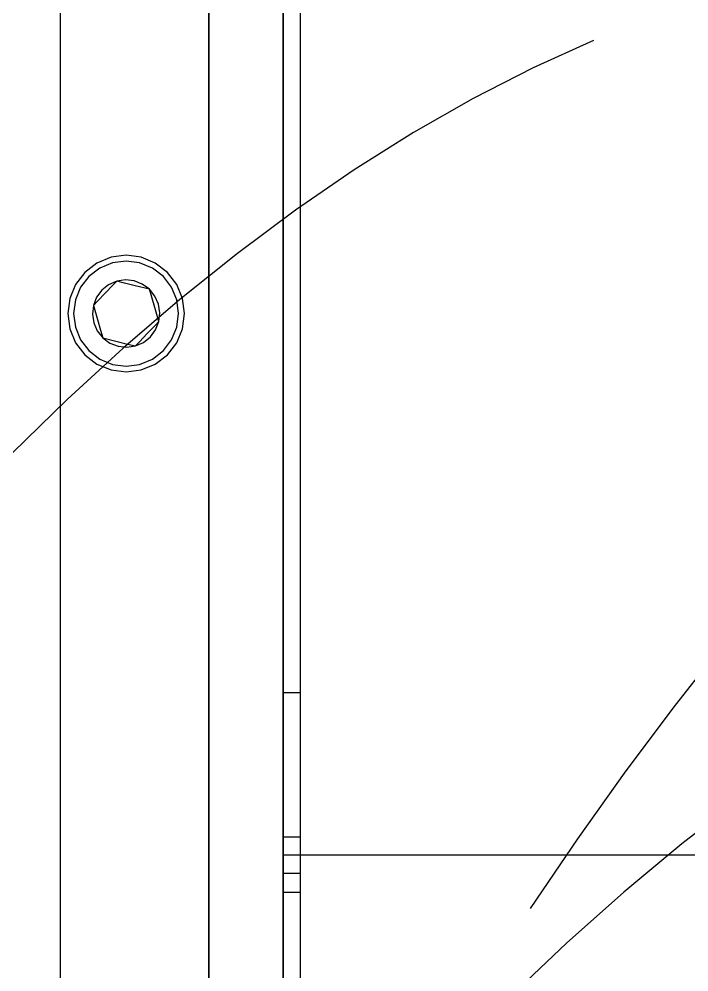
# Model space of a CAD drawing. Extents: x -1 to 1284, y 105 to 936.
# Drawn here: x 139.9 to 197.3, y 421.5 to 503.2 of the extents above; entities that cross this region are included whole.
import ezdxf

# ---------------------------------------------------------------- set-up
doc = ezdxf.new("R2010")
doc.units = 0

msp = doc.modelspace()

# ---------------------------------------------------------------- linework, layer by layer
for p, q in [((156.198, 149.955), (156.198, 713.128)), ((156.198, 713.128), (156.198, 149.955)), ((156.198, 149.955), (156.198, 713.128)), ((156.198, 713.128), (156.198, 149.955)), ((156.198, 149.955), (156.198, 713.128)), ((156.198, 713.128), (156.198, 149.955)), ((156.198, 149.955), (156.198, 713.128)), ((156.198, 713.128), (156.198, 149.955)), ((156.198, 149.955), (156.198, 713.128)), ((156.198, 713.128), (156.198, 149.955)), ((156.198, 149.955), (156.198, 713.128)), ((156.198, 713.128), (156.198, 149.955)), ((156.198, 149.955), (156.198, 713.128)), ((156.198, 713.128), (156.198, 149.955)), ((156.198, 149.955), (156.198, 713.128)), ((156.198, 713.128), (156.198, 149.955)), ((156.198, 149.955), (156.198, 713.128)), ((156.198, 713.128), (156.198, 149.955)), ((156.198, 149.955), (156.198, 713.128)), ((156.198, 713.128), (156.198, 149.955)), ((156.198, 149.955), (156.198, 713.128)), ((156.198, 713.128), (156.198, 149.955)), ((162.548, 156.305), (162.548, 706.778)), ((162.548, 706.778), (162.548, 156.305)), ((162.548, 156.305), (162.548, 706.778)), ((162.548, 706.778), (162.548, 156.305)), ((162.548, 156.305), (162.548, 706.778)), ((162.548, 706.778), (162.548, 156.305)), ((162.548, 156.305), (162.548, 706.778)), ((162.548, 706.778), (162.548, 156.305)), ((162.548, 156.305), (162.548, 706.778)), ((162.548, 706.778), (162.548, 156.305)), ((162.548, 156.305), (162.548, 706.778)), ((162.548, 706.778), (162.548, 156.305)), ((162.548, 156.305), (162.548, 706.778)), ((162.548, 706.778), (162.548, 156.305)), ((162.548, 156.305), (162.548, 706.778)), ((162.548, 706.778), (162.548, 156.305)), ((162.548, 156.305), (162.548, 706.778)), ((162.548, 706.778), (162.548, 156.305)), ((162.548, 156.305), (162.548, 706.778)), ((162.548, 706.778), (162.548, 156.305)), ((162.548, 156.305), (162.548, 706.778)), ((162.548, 706.778), (162.548, 156.305)), ((143.498, 169.511), (143.498, 693.573)), ((156.198, 191.573), (156.198, 549.211)), ((162.548, 191.573), (162.548, 525.752)), ((164.036, 376.727), (164.036, 523.193)), ((189.148, 501.34), (183.984683, 498.99833)), ((183.984683, 498.99833), (178.842711, 496.363131)), ((178.842711, 496.363131), (173.729492, 493.444967)), ((173.729492, 493.444967), (168.652434, 490.2544)), ((168.652434, 490.2544), (163.618944, 486.801995)), ((163.618944, 486.801995), (158.63643, 483.098315)), ((147.827353, 482.780522), (146.61101, 482.278118)), ((149.111005, 482.94799), (147.827353, 482.780522)), ((149.111005, 482.44799), (147.955718, 482.297269)), ((150.394657, 482.780522), (149.111005, 482.94799)), ((150.266292, 482.297269), (149.111005, 482.44799)), ((151.611, 482.278118), (150.394657, 482.780522)), ((158.63643, 483.098315), (153.712299, 479.153924)), ((146.61101, 482.278118), (145.567744, 481.475936)), ((146.86101, 481.845106), (145.922071, 481.123142)), ((147.955718, 482.297269), (146.86101, 481.845106)), ((151.361, 481.845106), (150.266292, 482.297269)), ((152.299939, 481.123142), (151.361, 481.845106)), ((152.654266, 481.475936), (151.611, 482.278118)), ((145.567744, 481.475936), (144.780887, 480.447995)), ((145.922071, 481.123142), (145.213899, 480.197995)), ((149.059791, 480.834407), (148.30847, 480.721197)), ((149.802472, 480.750566), (149.059791, 480.834407)), ((153.008111, 480.197995), (152.299939, 481.123142)), ((153.441124, 480.447995), (152.654266, 481.475936)), ((144.780887, 480.447995), (144.284092, 479.252586)), ((145.213899, 480.197995), (144.766784, 479.122127)), ((147.613191, 480.4158), (147.029845, 479.948565)), ((148.011543, 480.411613), (147.321675, 479.694077)), ((148.309, 480.721), (147.613191, 480.4158)), ((148.309, 480.721), (148.011543, 480.411613)), ((148.981383, 480.554993), (148.308466, 480.721196)), ((149.88573, 480.331627), (148.981383, 480.554993)), ((150.498784, 480.478991), (149.802472, 480.750566)), ((151.111, 480.029), (149.88573, 480.331627)), ((151.111, 480.029), (150.498784, 480.478991)), ((151.303718, 479.3623), (151.111197, 480.028165)), ((151.5849, 479.434102), (151.111197, 480.02816)), ((153.455228, 479.122127), (153.008111, 480.197995)), ((153.93792, 479.252586), (153.441124, 480.447995)), ((144.284092, 479.252586), (144.111015, 477.948)), ((146.585897, 479.347307), (146.30828, 478.64004)), ((147.029845, 479.948565), (146.585897, 479.347307)), ((147.321675, 479.694077), (146.654582, 479.000232)), ((151.562451, 478.46743), (151.303718, 479.3623)), ((151.883631, 478.749001), (151.5849, 479.434102)), ((154.111, 477.948), (153.93792, 479.252586)), ((144.766784, 479.122127), (144.611015, 477.948)), ((146.308, 478.64), (146.224405, 477.88481)), ((146.308, 478.64), (146.658549, 477.42757)), ((146.654582, 479.000232), (146.308277, 478.640037)), ((153.712299, 479.153924), (148.85396, 474.979387)), ((151.913, 477.255), (151.562451, 478.46743)), ((151.996595, 478.01019), (151.883631, 478.749001)), ((153.611, 477.948), (153.455228, 479.122127)), ((144.111015, 477.948), (144.284093, 476.643414)), ((144.611015, 477.948), (144.766786, 476.773873)), ((146.224405, 477.88481), (146.337369, 477.145999)), ((151.913, 477.255), (151.996595, 478.01019)), ((153.455228, 476.773873), (153.610997, 477.948)), ((153.610997, 477.948), (153.611, 477.948)), ((153.93792, 476.643414), (154.110997, 477.948)), ((154.110997, 477.948), (154.111, 477.948)), ((144.766786, 476.773873), (145.213902, 475.698005)), ((146.337369, 477.145999), (146.6361, 476.460898)), ((146.658549, 477.42757), (146.917282, 476.532697)), ((150.9254, 476.22904), (151.615268, 476.946573)), ((151.615268, 476.946573), (151.912725, 477.255963)), ((151.635111, 476.548692), (151.91273, 477.25596)), ((153.008113, 475.698005), (153.455228, 476.773873)), ((144.284093, 476.643414), (144.780889, 475.448005)), ((146.6361, 476.460898), (147.109803, 475.86684)), ((146.917282, 476.532697), (147.109803, 475.866834)), ((150.258307, 475.535195), (150.9254, 476.22904)), ((150.607812, 475.480198), (151.191161, 475.947433)), ((151.191161, 475.947433), (151.635111, 476.548692)), ((153.441126, 475.448005), (153.93792, 476.643414)), ((144.780889, 475.448005), (145.567747, 474.420064)), ((145.213902, 475.698005), (145.922073, 474.772858)), ((147.11, 475.867), (148.33527, 475.56437)), ((147.11, 475.867), (147.722216, 475.417009)), ((147.722216, 475.417009), (148.418528, 475.145434)), ((148.33527, 475.56437), (149.239617, 475.341006)), ((148.418528, 475.145434), (149.161209, 475.061593)), ((149.161209, 475.061593), (149.91253, 475.174803)), ((149.239617, 475.341006), (149.912531, 475.174803)), ((149.912, 475.175), (150.258307, 475.535195)), ((149.912, 475.175), (150.607812, 475.480198)), ((152.299942, 474.772858), (153.008113, 475.698005)), ((152.654268, 474.420064), (153.441126, 475.448005)), ((148.85396, 474.979387), (144.068819, 470.585265)), ((145.567747, 474.420064), (146.611012, 473.617882)), ((145.922073, 474.772858), (146.861013, 474.050894)), ((151.361003, 474.050894), (152.299942, 474.772858)), ((151.611003, 473.617882), (152.654268, 474.420064)), ((146.611012, 473.617882), (147.827355, 473.115478)), ((146.861013, 474.050894), (147.955721, 473.598731)), ((147.955721, 473.598731), (149.111008, 473.44801)), ((149.111008, 473.44801), (150.266294, 473.598731)), ((150.266294, 473.598731), (151.361003, 474.050894)), ((150.39466, 473.115478), (151.611003, 473.617882)), ((147.827355, 473.115478), (149.111007, 472.94801)), ((149.111007, 472.94801), (150.39466, 473.115478)), ((144.068819, 470.585265), (139.364285, 465.982124)), ((200.432346, 449.878013), (196.124551, 444.415059)), ((164.036, 445.449), (162.548, 445.449)), ((196.124551, 444.415059), (191.897357, 438.772387)), ((191.897357, 438.772387), (187.75907, 432.958274)), ((201.743065, 436.408478), (196.705097, 432.522527)), ((164.036, 433.104), (162.548, 433.104)), ((187.75907, 432.958274), (183.718, 426.981)), ((196.705097, 432.522527), (191.728534, 428.391081)), ((283.498, 431.542), (162.548, 431.542)), ((283.498, 431.542), (162.548, 431.542)), ((283.498, 431.542), (162.548, 431.542)), ((283.498, 431.542), (162.548, 431.542)), ((283.498, 431.542), (162.548, 431.542)), ((283.498, 431.542), (162.548, 431.542)), ((283.498, 431.542), (162.548, 431.542)), ((283.498, 431.542), (162.548, 431.542)), ((283.498, 431.542), (162.548, 431.542)), ((283.498, 431.542), (162.548, 431.542)), ((283.498, 431.542), (162.548, 431.542)), ((164.036, 429.979), (162.548, 429.979)), ((162.548, 428.391), (164.036, 428.391)), ((191.728534, 428.391081), (186.821913, 424.02309)), ((186.821913, 424.02309), (181.993773, 419.427503))]:
    msp.add_line(p, q)

doc.saveas('drawing.dxf')
